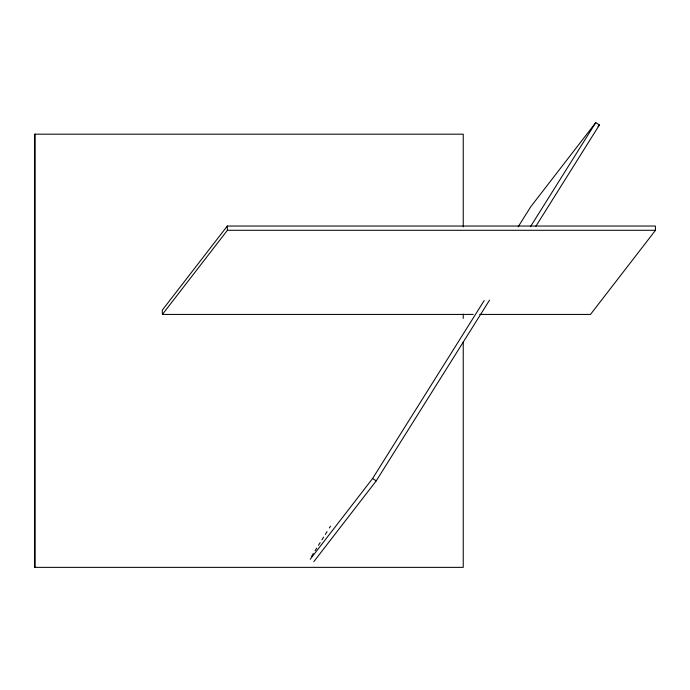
<?xml version="1.0" encoding="UTF-8"?>
<svg xmlns="http://www.w3.org/2000/svg" width="690" height="690" viewBox="0 0 690 690"><rect width="100%" height="100%" fill="white"/><g stroke="black" fill="none" stroke-linecap="round" stroke-linejoin="round"><path stroke-width="1.03" d="M311.595 556.269L313.312 553.535M315.028 550.793L316.745 548.058M318.461 545.316L320.177 542.582M321.894 539.847L323.61 537.105M325.326 534.37L327.043 531.628M329.328 527.979L330.476 526.159M518.138 226.855L530.731 206.776L595.737 122.639L599.394 124.959L535.88 226.251M310.215 559.254L372.6 478.515L484.164 300.581M530.507 226.665L595.737 122.639M313.872 561.582L376.248 480.844L489.538 300.159M479.705 314.424L590.493 314.424L655.5 230.288L655.371 226.035L227.286 226.035L162.279 310.172L162.409 314.424L473.254 314.424M162.409 314.424L227.415 230.288L227.286 226.035M598.075 126.658L599.394 124.959M227.415 230.288L655.5 230.288M372.6 478.515L376.248 480.844M463.24 226.855L463.24 134.179L34.5 134.179L34.5 567.361L463.24 567.361L463.24 342.154M463.24 314.131L463.24 318.444M35.164 134.179L35.164 567.361"/></g></svg>
